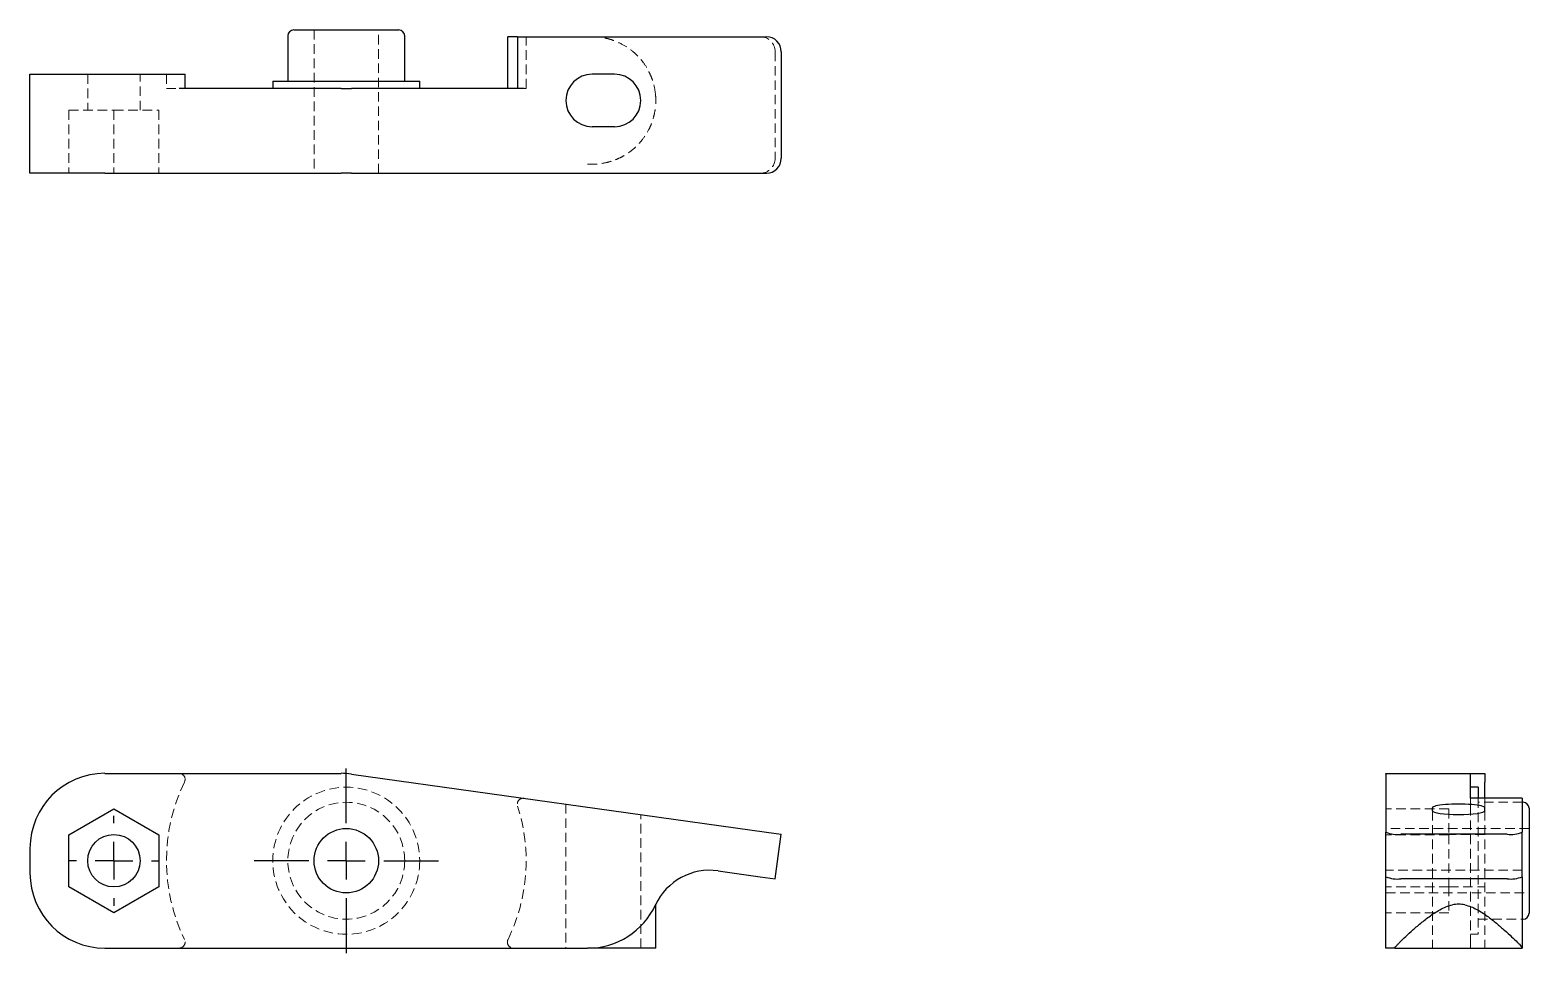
# Model space of a CAD drawing. Header units: millimetres. Extents: x 33 to 233, y 45 to 168.
import ezdxf

# ---------------------------------------------------------------- set-up
doc = ezdxf.new("R2010")
doc.units = ezdxf.units.MM
doc.linetypes.add('HIDDEN', pattern=[1.905, 1.27, -0.635])
doc.layers.add('10', color=7, linetype='Continuous')

# ---------------------------------------------------------------- blocks, each defined once
blk = doc.blocks.new('SW_CENTERMARKSYMBOL_0')
at = {"layer": '10', "color": 0}
for p, q in [((0, 5), (0, 12.28)), ((0, 0), (0, 2.5)), ((-5, 0), (-12.28, 0)), ((0, 0), (-2.5, 0)), ((0, 0), (0, -2.5)), ((0, 0), (2.5, 0)), ((5, 0), (12.28, 0)), ((0, -5), (0, -12.28))]:
    blk.add_line(p, q, dxfattribs=at)
blk = doc.blocks.new('SW_CENTERMARKSYMBOL_1')
at = {"layer": '10', "color": 0}
for p, q in [((0, 5), (0, 5.99)), ((0, 0), (0, 2.5)), ((-5, 0), (-5.99, 0)), ((0, 0), (-2.5, 0)), ((0, 0), (0, -2.5)), ((0, 0), (2.5, 0)), ((5, 0), (5.99, 0)), ((0, -5), (0, -5.99))]:
    blk.add_line(p, q, dxfattribs=at)

msp = doc.modelspace()

# ---------------------------------------------------------------- linework, layer by layer
at = {"color": 7, "linetype": 'Continuous', "lineweight": 25}
for p, q in [((67.32, 166.73), (67.32, 160.74)), ((68.11, 167.53), (82.08, 167.53)), ((82.88, 160.74), (82.88, 166.73)), ((96.54, 166.63), (96.54, 159.75)), ((96.54, 166.63), (96.62, 166.63)), ((97.87, 166.63), (96.62, 166.63)), ((97.87, 166.63), (97.87, 159.75)), ((97.87, 166.63), (98.78, 166.63)), ((98.78, 166.63), (131.02, 166.63)), ((133, 164.63), (133, 150.47)), ((33, 148.47), (33, 161.64)), ((33, 161.64), (42.98, 161.64)), ((42.98, 161.64), (52.85, 161.64)), ((52.85, 161.64), (53.65, 161.64)), ((53.65, 159.75), (53.65, 161.64)), ((110.81, 161.64), (107.82, 161.64)), ((74.4, 159.75), (52.85, 159.75)), ((65.32, 160.74), (65.32, 159.75)), ((65.32, 160.74), (84.87, 160.74)), ((74.4, 159.75), (75.78, 159.75)), ((98.78, 159.75), (75.78, 159.75)), ((84.87, 159.75), (84.87, 160.74)), ((110.81, 154.66), (107.82, 154.66)), ((42.98, 148.47), (33, 148.47)), ((42.98, 148.47), (74.4, 148.47)), ((75.78, 148.47), (74.4, 148.47)), ((75.78, 148.47), (131.02, 148.47)), ((42.98, 68.62), (74.4, 68.62)), ((75.78, 68.53), (131.02, 60.8)), ((213.47, 68.62), (224.75, 68.62)), ((213.47, 68.53), (213.47, 68.62)), ((213.47, 68.53), (213.47, 60.8)), ((224.75, 68.62), (224.75, 68.53)), ((224.75, 68.62), (226.64, 68.62)), ((224.75, 65.31), (224.75, 68.53)), ((226.64, 68.62), (226.64, 67.47)), ((225.74, 66.78), (224.75, 66.78)), ((225.74, 66.78), (225.74, 65.32)), ((226.64, 65.32), (226.64, 67.47)), ((38.19, 60.46), (44.17, 63.91)), ((44.17, 63.91), (50.16, 60.46)), ((219.66, 63.63), (219.66, 64.05)), ((231.63, 65.32), (224.75, 65.32)), ((226.64, 63.63), (226.64, 64.05)), ((231.63, 65.32), (231.63, 65.31)), ((231.63, 65.31), (231.63, 60.8)), ((231.73, 64.78), (231.63, 64.78)), ((232.53, 63.98), (232.53, 50.02)), ((38.19, 53.54), (38.19, 60.46)), ((50.16, 60.46), (50.16, 53.54)), ((131.02, 60.8), (133, 60.53)), ((132.17, 54.6), (133, 60.53)), ((213.47, 54.87), (213.47, 60.8)), ((229.63, 60.53), (215.47, 60.53)), ((231.63, 54.87), (231.63, 60.8)), ((33, 58.65), (33, 55.35)), ((124.59, 55.66), (130.2, 54.87)), ((130.2, 54.87), (132.17, 54.6)), ((213.47, 51.13), (213.47, 54.87)), ((229.63, 54.6), (215.47, 54.6)), ((231.63, 54.87), (231.63, 51.13)), ((44.17, 50.09), (38.19, 53.54)), ((50.16, 53.54), (44.17, 50.09)), ((116.3, 45.38), (116.3, 51.2)), ((213.47, 45.38), (213.47, 51.13)), ((231.63, 51.13), (231.63, 45.4)), ((231.63, 49.22), (231.73, 49.22)), ((42.98, 45.38), (107.22, 45.38)), ((116.3, 45.38), (107.22, 45.38)), ((214.69, 45.38), (213.47, 45.38)), ((214.67, 45.38), (231.62, 45.38)), ((231.63, 45.4), (231.63, 45.38))]:
    msp.add_line(p, q, dxfattribs=at)
at = {"color": 7, "linetype": 'HIDDEN', "lineweight": 18}
for p, q in [((70.81, 167.53), (70.81, 148.47)), ((79.39, 148.47), (79.39, 167.53)), ((99.04, 159.75), (99.04, 166.63)), ((132.17, 164.63), (132.17, 150.47)), ((40.68, 161.64), (40.68, 156.85)), ((47.66, 156.85), (47.66, 161.64)), ((51.16, 161.64), (51.16, 159.75)), ((51.16, 159.75), (52.85, 159.75)), ((98.78, 159.75), (99.04, 159.75)), ((38.19, 156.85), (44.17, 156.85)), ((38.19, 156.85), (38.19, 148.47)), ((44.17, 156.85), (50.16, 156.85)), ((44.17, 156.85), (44.17, 148.47)), ((50.16, 156.85), (50.16, 148.47)), ((104.32, 64.54), (104.32, 45.38)), ((221.85, 63.91), (213.47, 63.91)), ((221.85, 63.91), (221.85, 60.46)), ((224.75, 65.31), (224.75, 64.28)), ((224.75, 64.28), (224.75, 46.53)), ((225.74, 65.32), (225.74, 57)), ((231.63, 64.78), (225.74, 64.78)), ((226.64, 64.05), (226.64, 65.32)), ((114.3, 45.38), (114.3, 63.14)), ((219.66, 63.63), (219.66, 45.38)), ((226.64, 63.63), (226.64, 45.38)), ((232.53, 61.29), (213.47, 61.29)), ((221.85, 60.46), (213.47, 60.46)), ((226.64, 60.49), (221.85, 60.49)), ((221.85, 60.46), (221.85, 53.54)), ((225.74, 57), (225.74, 47.22)), ((231.63, 55.73), (213.47, 55.73)), ((221.85, 53.54), (213.47, 53.54)), ((213.47, 52.71), (232.53, 52.71)), ((221.85, 53.54), (221.85, 50.09)), ((221.85, 53.51), (226.64, 53.51)), ((221.85, 50.09), (213.47, 50.09)), ((225.74, 49.22), (231.63, 49.22)), ((224.75, 47.22), (225.74, 47.22)), ((224.75, 46.53), (224.75, 45.38))]:
    msp.add_line(p, q, dxfattribs=at)
for radius in [9.78, 7.78]:
    msp.add_circle((75.1, 57), radius, dxfattribs=at)
at = {"color": 7, "linetype": 'Continuous', "lineweight": 25}
for centre, radius in [((44.17, 57), 3.49), ((75.1, 57), 4.29)]:
    msp.add_circle(centre, radius, dxfattribs=at)
for centre, radius, start, end in [((68.11, 166.73), 0.798, 90, 180), ((82.08, 166.73), 0.798, 0, 90), ((131.01, 164.64), 1.99, 359.7241, 89.7214), ((107.82, 158.15), 3.49, 90, 270), ((110.81, 158.15), 3.49, 270, 90), ((131.01, 150.46), 1.99, 270.2786, 0.2759), ((42.98, 58.65), 9.98, 90, 180), ((74.4, 58.65), 9.98, 82.041, 90), ((231.73, 63.98), 0.798, 0, 90), ((214.98, 64.34), 3.84, 246.9155, 277.318), ((230.12, 64.34), 3.84, 262.682, 293.0845), ((42.98, 55.35), 9.98, 180, 270), ((123.49, 47.75), 7.98, 82.041, 154.9613), ((214.98, 58.41), 3.84, 246.9155, 277.318), ((230.12, 58.41), 3.84, 262.682, 293.0845), ((107.22, 55.35), 9.98, 270, 334.9613), ((231.73, 50.02), 0.798, 270, 0)]:
    msp.add_arc(centre, radius, start, end, dxfattribs=at)
at = {"color": 7, "linetype": 'HIDDEN', "lineweight": 18}
for centre, radius, start, end in [((130.19, 164.64), 1.99, 359.7241, 89.7214), ((130.19, 150.46), 1.99, 270.2786, 0.2759), ((52.85, 67.82), 0.798, 334.0555, 90), ((75.1, 57), 23.94, 154.0555, 205.9445), ((75.1, 57), 23.94, 334.0555, 17.6976), ((98.66, 64.52), 0.798, 82.041, 197.6976), ((52.85, 46.18), 0.798, 270, 25.9445), ((97.34, 46.18), 0.798, 154.0555, 270)]:
    msp.add_arc(centre, radius, start, end, dxfattribs=at)
at = {"color": 7, "linetype": 'Continuous', "lineweight": 25}
for centre, start_param, end_param in [((223.15, 64.05), 0, 3.141593), ((223.15, 63.63), 3.141593, 6.283185)]:
    msp.add_ellipse(centre, major_axis=(3.49, 0), ratio=0.13981, start_param=start_param, end_param=end_param, dxfattribs=at)
at = {"color": 7, "linetype": 'HIDDEN', "lineweight": 18}
msp.add_open_spline([(107.82, 166.63), (107.62, 166.63), (107.42, 166.62), (107.22, 166.61)], degree=3, dxfattribs=at)
for points, knots in [([(116.26, 158.97), (116.2, 159.54), (116.09, 160.06), (115.87, 160.81), (115.79, 161.05), (115.6, 161.51), (115.5, 161.74), (115.18, 162.39), (114.93, 162.79), (114.5, 163.38), (114.34, 163.57), (114.02, 163.93), (113.85, 164.11), (113.32, 164.62), (112.93, 164.93), (112.08, 165.5), (111.61, 165.75), (110.86, 166.07), (110.61, 166.16), (110.08, 166.33), (109.81, 166.4), (108.97, 166.57), (108.4, 166.63), (107.82, 166.63)], [0, 0, 0, 0, 0.125, 0.125, 0.1875, 0.1875, 0.25, 0.25, 0.375, 0.375, 0.4375, 0.4375, 0.5, 0.5, 0.625, 0.625, 0.75, 0.75, 0.8125, 0.8125, 0.875, 0.875, 1, 1, 1, 1]), ([(116.26, 158.97), (116.28, 158.7), (116.3, 158.43), (116.3, 157.88), (116.28, 157.6), (116.26, 157.33)], [0, 0, 0, 0, 0.5, 0.5, 1, 1, 1, 1]), ([(107.22, 149.69), (107.83, 149.65), (108.43, 149.67), (109.31, 149.8), (109.6, 149.86), (110.17, 150), (110.45, 150.08), (110.98, 150.28), (111.24, 150.39), (111.74, 150.63), (111.99, 150.76), (112.68, 151.18), (113.1, 151.5), (113.68, 152.02), (113.86, 152.2), (114.21, 152.57), (114.37, 152.77), (114.83, 153.36), (115.1, 153.78), (115.45, 154.45), (115.56, 154.68), (115.76, 155.16), (115.85, 155.41), (116, 155.93), (116.07, 156.19), (116.18, 156.74), (116.23, 157.03), (116.26, 157.33)], [0, 0, 0, 0, 0.125, 0.125, 0.1875, 0.1875, 0.25, 0.25, 0.3125, 0.3125, 0.375, 0.375, 0.5, 0.5, 0.5625, 0.5625, 0.625, 0.625, 0.75, 0.75, 0.8125, 0.8125, 0.875, 0.875, 0.9375, 0.9375, 1, 1, 1, 1])]:
    msp.add_open_spline(points, degree=3, knots=knots, dxfattribs=at)
at = {"color": 7, "linetype": 'Continuous', "lineweight": 25}
for points, knots in [([(214.69, 45.38), (214.65, 45.38), (214.67, 45.43), (214.8, 45.6), (214.86, 45.66), (215, 45.82), (215.08, 45.91), (215.28, 46.11), (215.39, 46.22), (215.63, 46.46), (215.76, 46.59), (216.18, 46.99), (216.5, 47.28), (217.02, 47.75), (217.2, 47.91), (217.57, 48.23), (217.77, 48.4), (218.36, 48.89), (218.78, 49.23), (219.45, 49.72), (219.68, 49.88), (220.16, 50.19), (220.41, 50.35), (220.93, 50.63), (221.19, 50.75), (221.74, 50.98), (222.03, 51.07), (222.33, 51.13)], [0, 0, 0, 0, 0.125, 0.125, 0.1875, 0.1875, 0.25, 0.25, 0.3125, 0.3125, 0.375, 0.375, 0.5, 0.5, 0.5625, 0.5625, 0.625, 0.625, 0.75, 0.75, 0.8125, 0.8125, 0.875, 0.875, 0.9375, 0.9375, 1, 1, 1, 1]), ([(223.97, 51.13), (223.7, 51.19), (223.43, 51.22), (222.88, 51.22), (222.6, 51.19), (222.33, 51.13)], [0, 0, 0, 0, 0.5, 0.5, 1, 1, 1, 1]), ([(223.97, 51.13), (224.54, 51.01), (225.06, 50.79), (225.81, 50.39), (226.05, 50.25), (226.51, 49.95), (226.74, 49.8), (227.39, 49.33), (227.79, 49.01), (228.38, 48.53), (228.57, 48.37), (228.93, 48.05), (229.11, 47.9), (229.62, 47.45), (229.93, 47.16), (230.5, 46.63), (230.75, 46.38), (231.07, 46.07), (231.16, 45.97), (231.33, 45.79), (231.4, 45.72), (231.57, 45.52), (231.63, 45.43), (231.63, 45.4)], [0, 0, 0, 0, 0.125, 0.125, 0.1875, 0.1875, 0.25, 0.25, 0.375, 0.375, 0.4375, 0.4375, 0.5, 0.5, 0.625, 0.625, 0.75, 0.75, 0.8125, 0.8125, 0.875, 0.875, 1, 1, 1, 1])]:
    msp.add_open_spline(points, degree=3, knots=knots, dxfattribs=at)
msp.add_open_spline([(231.63, 45.4), (231.63, 45.38), (231.62, 45.38), (231.61, 45.38)], degree=3, dxfattribs=at)

# ---------------------------------------------------------------- block references
at = {"layer": '10'}
for name, p in [('SW_CENTERMARKSYMBOL_0', (75.1, 57)), ('SW_CENTERMARKSYMBOL_1', (44.17, 57))]:
    msp.add_blockref(name, p, dxfattribs=at)

doc.saveas('drawing.dxf')
